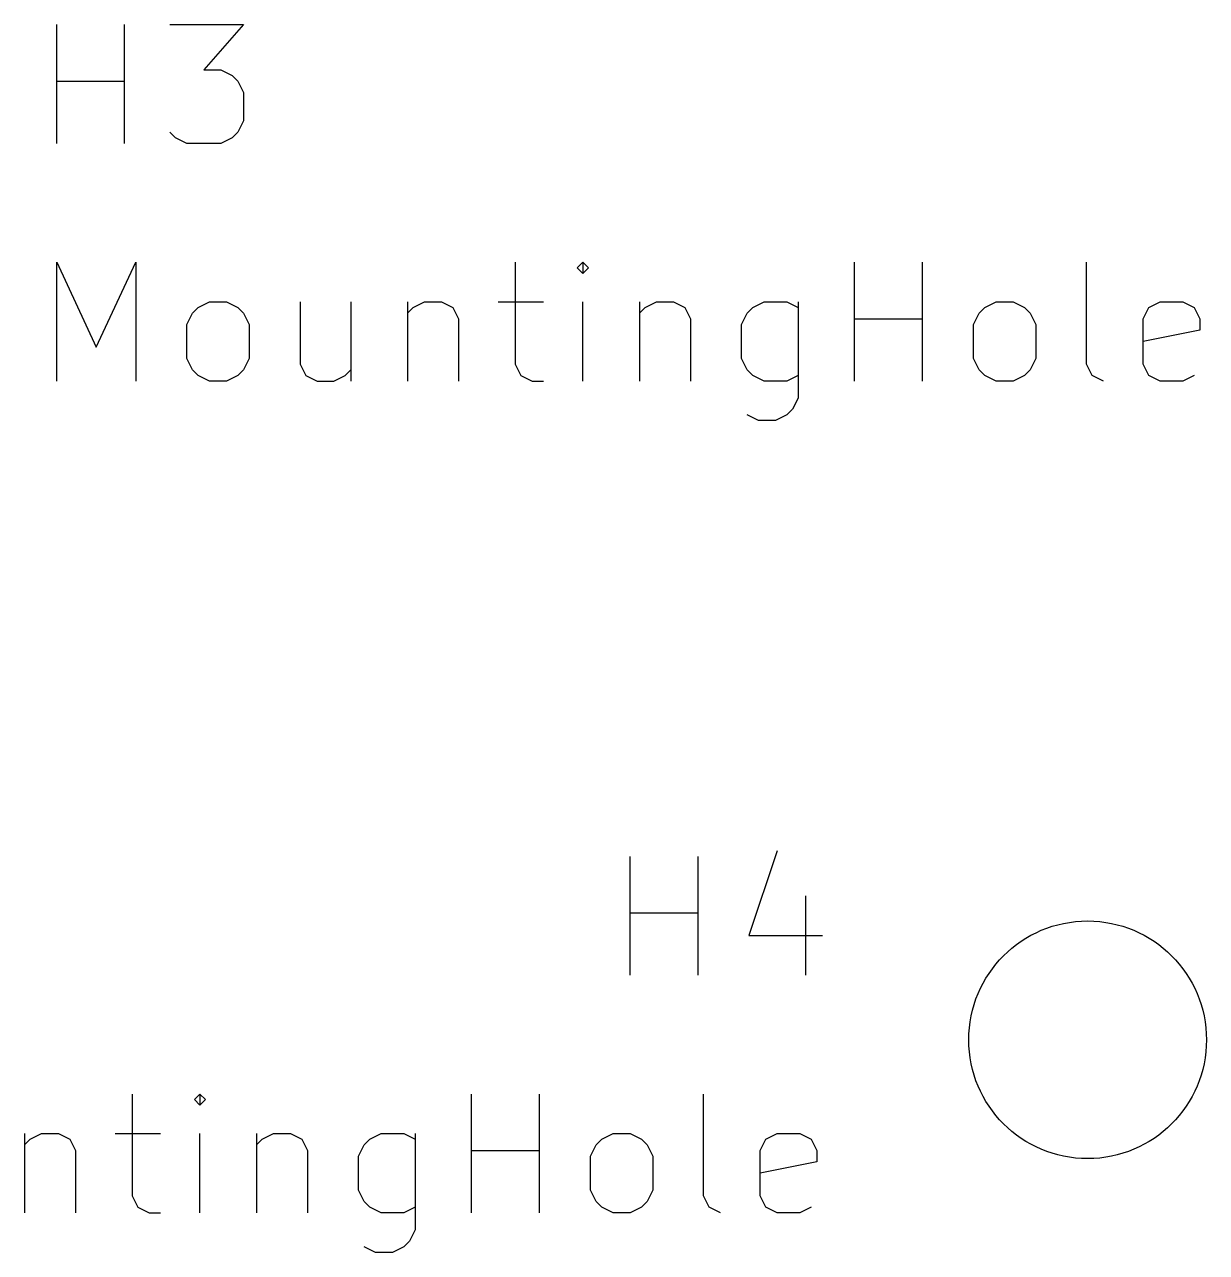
# Model space of a CAD drawing. Header units: millimetres. Extents: x 10 to 287, y -200 to -10.
# Drawn here: x 78.81 to 91.44, y -61.96 to -48.84 of the extents above; entities that cross this region are included whole.
import ezdxf

# ---------------------------------------------------------------- set-up
doc = ezdxf.new("R2010")
doc.units = ezdxf.units.MM
doc.layers.add('GREENSIXTYFIVE', color=129, linetype='CONTINUOUS')
doc.layers.add('RED', color=14, linetype='CONTINUOUS')

msp = doc.modelspace()

# ---------------------------------------------------------------- linework, layer by layer
at = {"layer": 'GREENSIXTYFIVE', "linetype": 'CONTINUOUS'}
for p, q in [((79.1535, -50.1091), (79.1535, -48.8391)), ((79.8792, -50.1091), (79.8792, -48.8391)), ((80.3631, -48.8391), (81.1493, -48.8391)), ((81.1493, -48.8391), (80.7259, -49.3229)), ((80.7259, -49.3229), (80.9074, -49.3229)), ((80.9074, -49.3229), (81.0283, -49.3834)), ((79.1535, -49.4439), (79.8792, -49.4439)), ((81.0283, -49.3834), (81.0888, -49.4439)), ((81.0888, -49.4439), (81.1493, -49.5648)), ((81.1493, -49.5648), (81.1493, -49.8672)), ((81.1493, -49.8672), (81.0888, -49.9882)), ((80.4236, -50.0487), (80.3631, -49.9882)), ((81.0888, -49.9882), (81.0283, -50.0487)), ((80.5445, -50.1091), (80.4236, -50.0487)), ((80.9074, -50.1091), (80.5445, -50.1091)), ((81.0283, -50.0487), (80.9074, -50.1091)), ((79.1535, -52.6491), (79.1535, -51.3791)), ((79.1535, -51.3791), (79.5769, -52.2863)), ((79.5769, -52.2863), (80.0002, -51.3791)), ((80.0002, -51.3791), (80.0002, -52.6491)), ((84.0519, -51.3791), (84.0519, -52.4677)), ((84.7776, -51.3791), (84.7172, -51.4396)), ((84.7172, -51.4396), (84.7776, -51.5001)), ((84.8381, -51.4396), (84.7776, -51.3791)), ((84.7776, -51.3791), (84.7776, -51.5001)), ((84.7776, -51.5001), (84.8381, -51.4396)), ((87.6804, -52.6491), (87.6804, -51.3791)), ((88.4061, -52.6491), (88.4061, -51.3791)), ((90.1599, -52.4677), (90.1599, -51.3791)), ((80.6654, -51.8629), (80.7864, -51.8025)), ((80.7864, -51.8025), (80.9678, -51.8025)), ((80.9678, -51.8025), (81.0887, -51.8629)), ((81.7539, -51.8025), (81.7539, -52.4677)), ((82.2982, -51.8025), (82.2982, -52.6491)), ((82.9029, -51.8025), (82.9029, -52.6491)), ((82.9634, -51.8629), (83.0844, -51.8025)), ((83.0844, -51.8025), (83.2658, -51.8025)), ((83.2658, -51.8025), (83.3867, -51.8629)), ((83.8705, -51.8025), (84.3543, -51.8025)), ((84.7776, -52.6491), (84.7776, -51.8025)), ((85.3824, -51.8025), (85.3824, -52.6491)), ((85.4429, -51.8629), (85.5639, -51.8025)), ((85.5639, -51.8025), (85.7453, -51.8025)), ((85.7453, -51.8025), (85.8662, -51.8629)), ((86.5919, -51.8629), (86.7129, -51.8025)), ((86.7129, -51.8025), (86.9548, -51.8025)), ((86.9548, -51.8025), (87.0757, -51.8629)), ((87.0757, -51.8025), (87.0757, -52.8306)), ((89.0714, -51.8629), (89.1924, -51.8025)), ((89.1924, -51.8025), (89.3738, -51.8025)), ((89.3738, -51.8025), (89.4947, -51.8629)), ((90.8251, -51.8629), (90.9461, -51.8025)), ((90.9461, -51.8025), (91.188, -51.8025)), ((91.188, -51.8025), (91.3089, -51.8629)), ((80.5445, -52.0444), (80.6049, -51.9234)), ((80.6049, -51.9234), (80.6654, -51.8629)), ((81.0887, -51.8629), (81.1492, -51.9234)), ((81.1492, -51.9234), (81.2097, -52.0444)), ((82.9029, -51.9234), (82.9634, -51.8629)), ((83.3867, -51.8629), (83.4472, -51.9839)), ((85.3824, -51.9234), (85.4429, -51.8629)), ((85.8662, -51.8629), (85.9267, -51.9839)), ((86.471, -52.0444), (86.5314, -51.9234)), ((86.5314, -51.9234), (86.5919, -51.8629)), ((88.9505, -52.0444), (89.0109, -51.9234)), ((89.0109, -51.9234), (89.0714, -51.8629)), ((89.4947, -51.8629), (89.5552, -51.9234)), ((89.5552, -51.9234), (89.6157, -52.0444)), ((90.7647, -51.9839), (90.8251, -51.8629)), ((91.3089, -51.8629), (91.3694, -51.9839)), ((80.5445, -52.4072), (80.5445, -52.0444)), ((81.2097, -52.0444), (81.2097, -52.4072)), ((83.4472, -51.9839), (83.4472, -52.6491)), ((85.9267, -51.9839), (85.9267, -52.6491)), ((86.471, -52.4072), (86.471, -52.0444)), ((87.6804, -51.9839), (88.4061, -51.9839)), ((88.9505, -52.4072), (88.9505, -52.0444)), ((89.6157, -52.0444), (89.6157, -52.4072)), ((90.7647, -52.4677), (90.7647, -51.9839)), ((91.3694, -51.9839), (91.3694, -52.1048)), ((91.3694, -52.1048), (90.7647, -52.2258)), ((80.6049, -52.5282), (80.5445, -52.4072)), ((81.2097, -52.4072), (81.1492, -52.5282)), ((81.7539, -52.4677), (81.8144, -52.5887)), ((84.0519, -52.4677), (84.1124, -52.5887)), ((86.5314, -52.5282), (86.471, -52.4072)), ((89.0109, -52.5282), (88.9505, -52.4072)), ((89.6157, -52.4072), (89.5552, -52.5282)), ((90.2204, -52.5887), (90.1599, -52.4677)), ((90.8251, -52.5887), (90.7647, -52.4677)), ((80.6654, -52.5887), (80.6049, -52.5282)), ((80.7864, -52.6491), (80.6654, -52.5887)), ((81.0887, -52.5887), (80.9678, -52.6491)), ((81.1492, -52.5282), (81.0887, -52.5887)), ((81.8144, -52.5887), (81.9354, -52.6491)), ((82.1168, -52.6491), (82.2377, -52.5887)), ((82.2377, -52.5887), (82.2982, -52.5282)), ((84.1124, -52.5887), (84.2334, -52.6491)), ((86.5919, -52.5887), (86.5314, -52.5282)), ((86.7129, -52.6491), (86.5919, -52.5887)), ((87.0757, -52.5887), (86.9548, -52.6491)), ((89.0714, -52.5887), (89.0109, -52.5282)), ((89.1924, -52.6491), (89.0714, -52.5887)), ((89.4947, -52.5887), (89.3738, -52.6491)), ((89.5552, -52.5282), (89.4947, -52.5887)), ((90.3414, -52.6491), (90.2204, -52.5887)), ((90.9461, -52.6491), (90.8251, -52.5887)), ((91.3089, -52.5887), (91.188, -52.6491)), ((80.9678, -52.6491), (80.7864, -52.6491)), ((81.9354, -52.6491), (82.1168, -52.6491)), ((84.2334, -52.6491), (84.3543, -52.6491)), ((86.9548, -52.6491), (86.7129, -52.6491)), ((89.3738, -52.6491), (89.1924, -52.6491)), ((91.188, -52.6491), (90.9461, -52.6491)), ((87.0757, -52.8306), (87.0152, -52.9515)), ((86.6524, -53.0725), (86.5314, -53.012)), ((86.9548, -53.012), (86.8338, -53.0725)), ((87.0152, -52.9515), (86.9548, -53.012)), ((86.8338, -53.0725), (86.6524, -53.0725)), ((85.2811, -58.9991), (85.2811, -57.7291)), ((86.0068, -58.9991), (86.0068, -57.7291)), ((86.8535, -57.6687), (86.5512, -58.5758)), ((87.1559, -58.1525), (87.1559, -58.9991)), ((85.2811, -58.3339), (86.0068, -58.3339)), ((86.5512, -58.5758), (87.3373, -58.5758)), ((79.9593, -60.2691), (79.9593, -61.3577)), ((80.685, -60.2691), (80.6246, -60.3296)), ((80.6246, -60.3296), (80.685, -60.3901)), ((80.7455, -60.3296), (80.685, -60.2691)), ((80.685, -60.2691), (80.685, -60.3901)), ((80.685, -60.3901), (80.7455, -60.3296)), ((83.5878, -61.5391), (83.5878, -60.2691)), ((84.3135, -61.5391), (84.3135, -60.2691)), ((86.0673, -61.3577), (86.0673, -60.2691)), ((78.8103, -60.6925), (78.8103, -61.5391)), ((78.8103, -60.8134), (78.8708, -60.7529)), ((78.8708, -60.7529), (78.9918, -60.6925)), ((78.9918, -60.6925), (79.1732, -60.6925)), ((79.1732, -60.6925), (79.2941, -60.7529)), ((79.2941, -60.7529), (79.3546, -60.8739)), ((79.7779, -60.6925), (80.2617, -60.6925)), ((80.685, -61.5391), (80.685, -60.6925)), ((81.2898, -60.6925), (81.2898, -61.5391)), ((81.2898, -60.8134), (81.3503, -60.7529)), ((81.3503, -60.7529), (81.4713, -60.6925)), ((81.4713, -60.6925), (81.6527, -60.6925)), ((81.6527, -60.6925), (81.7736, -60.7529)), ((81.7736, -60.7529), (81.8341, -60.8739)), ((82.4388, -60.8134), (82.4993, -60.7529)), ((82.4993, -60.7529), (82.6203, -60.6925)), ((82.6203, -60.6925), (82.8622, -60.6925)), ((82.8622, -60.6925), (82.9831, -60.7529)), ((82.9831, -60.6925), (82.9831, -61.7206)), ((84.9183, -60.8134), (84.9788, -60.7529)), ((84.9788, -60.7529), (85.0998, -60.6925)), ((85.0998, -60.6925), (85.2812, -60.6925)), ((85.2812, -60.6925), (85.4021, -60.7529)), ((85.4021, -60.7529), (85.4626, -60.8134)), ((86.6721, -60.8739), (86.7325, -60.7529)), ((86.7325, -60.7529), (86.8535, -60.6925)), ((86.8535, -60.6925), (87.0954, -60.6925)), ((87.0954, -60.6925), (87.2163, -60.7529)), ((87.2163, -60.7529), (87.2768, -60.8739)), ((79.3546, -60.8739), (79.3546, -61.5391)), ((81.8341, -60.8739), (81.8341, -61.5391)), ((82.3784, -60.9344), (82.4388, -60.8134)), ((83.5878, -60.8739), (84.3135, -60.8739)), ((84.8579, -60.9344), (84.9183, -60.8134)), ((85.4626, -60.8134), (85.5231, -60.9344)), ((86.6721, -61.3577), (86.6721, -60.8739)), ((87.2768, -60.8739), (87.2768, -60.9948)), ((82.3784, -61.2972), (82.3784, -60.9344)), ((84.8579, -61.2972), (84.8579, -60.9344)), ((85.5231, -60.9344), (85.5231, -61.2972)), ((87.2768, -60.9948), (86.6721, -61.1158)), ((79.9593, -61.3577), (80.0198, -61.4787)), ((82.4388, -61.4182), (82.3784, -61.2972)), ((84.9183, -61.4182), (84.8579, -61.2972)), ((85.5231, -61.2972), (85.4626, -61.4182)), ((86.1278, -61.4787), (86.0673, -61.3577)), ((86.7325, -61.4787), (86.6721, -61.3577)), ((80.0198, -61.4787), (80.1408, -61.5391)), ((80.1408, -61.5391), (80.2617, -61.5391)), ((82.4993, -61.4787), (82.4388, -61.4182)), ((82.6203, -61.5391), (82.4993, -61.4787)), ((82.8622, -61.5391), (82.6203, -61.5391)), ((82.9831, -61.4787), (82.8622, -61.5391)), ((84.9788, -61.4787), (84.9183, -61.4182)), ((85.0998, -61.5391), (84.9788, -61.4787)), ((85.2812, -61.5391), (85.0998, -61.5391)), ((85.4021, -61.4787), (85.2812, -61.5391)), ((85.4626, -61.4182), (85.4021, -61.4787)), ((86.2488, -61.5391), (86.1278, -61.4787)), ((86.8535, -61.5391), (86.7325, -61.4787)), ((87.0954, -61.5391), (86.8535, -61.5391)), ((87.2163, -61.4787), (87.0954, -61.5391)), ((82.9831, -61.7206), (82.9226, -61.8415)), ((82.5598, -61.9625), (82.4388, -61.902)), ((82.8622, -61.902), (82.7412, -61.9625)), ((82.9226, -61.8415), (82.8622, -61.902)), ((82.7412, -61.9625), (82.5598, -61.9625))]:
    msp.add_line(p, q, dxfattribs=at)
at = {"layer": 'RED'}
msp.add_circle((90.17, -59.69), 1.27, dxfattribs=at)

doc.saveas('drawing.dxf')
